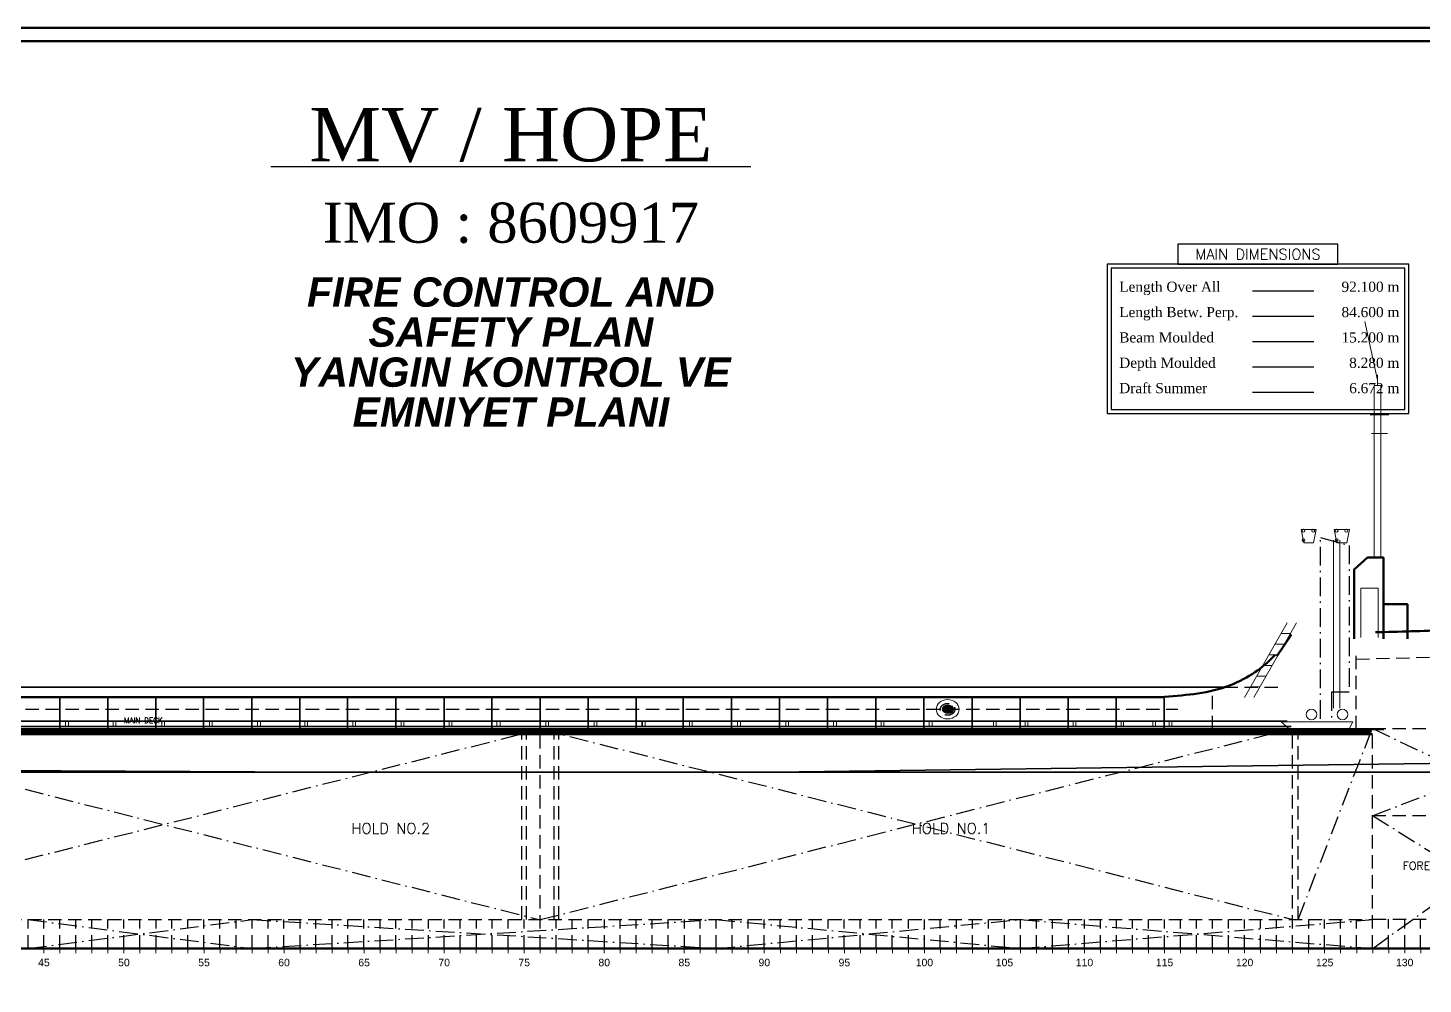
# Model space of a CAD drawing. Header units: millimetres. Extents: x -8500 to 134500, y -68500 to 34500.
# Drawn here: x 26400 to 78689, y -1335 to 34500 of the extents above; entities that cross this region are included whole.
import ezdxf
from ezdxf.enums import TextEntityAlignment as Align

# ---------------------------------------------------------------- set-up
doc = ezdxf.new("R2010")
doc.units = ezdxf.units.MM
doc.linetypes.add('DASHDOT_S', pattern=[1150, 700, -200, 50, -200])
doc.linetypes.add('DASHED_S', pattern=[750, 500, -250])
for name, color, linetype, lineweight in [('BORDER', 1, 'Continuous', 50), ('DASHDOT', 8, 'DASHDOT_S', 25), ('DASHED', 8, 'DASHED_S', 25), ('DETAIL', 9, 'Continuous', 13), ('DOOR', 4, 'Continuous', 18), ('FRAMES', 7, 'Continuous', 18), ('HULL', 7, 'Continuous', 50), ('STAIR', 6, 'Continuous', 18), ('STRUCT', 7, 'Continuous', 35), ('TEXT', 7, 'Continuous', 18), ('TITLE', 7, 'Continuous', 25)]:
    doc.layers.add(name, color=color, linetype=linetype, lineweight=lineweight)
doc.styles.add('ARIALBI', font='arialbi.ttf')
doc.styles.add('ROMANS', font='romans.shx')
doc.styles.add('SHIP', font='arial.ttf')
doc.styles.add('TIMES', font='times.ttf')

# ---------------------------------------------------------------- blocks, each defined once
blk = doc.blocks.new('MOORING_CHOCK')
h = blk.add_hatch(color=256)
h.dxf.hatch_style = 1
h.paths.add_polyline_path([(235, 4), (234, 21), (231, 38), (225, 54), (218, 70), (208, 85), (197, 100), (183, 113), (168, 126), (152, 137), (134, 147), (114, 156), (94, 163), (73, 169), (51, 173), (29, 175), (7, 176), (-15, 175), (-37, 173), (-59, 169), (-80, 163), (-100, 156), (-120, 147), (-138, 137), (-154, 126), (-169, 113), (-183, 100), (-194, 85), (-204, 70), (-211, 54), (-217, 38), (-220, 21), (-221, 4), (-220, -13), (-217, -30), (-211, -46), (-204, -62), (-194, -77), (-183, -92), (-169, -105), (-154, -118), (-138, -129), (-120, -139), (-100, -148), (-80, -155), (-59, -161), (-37, -165), (-15, -167), (7, -168), (29, -167), (51, -165), (73, -161), (94, -155), (114, -148), (134, -139), (152, -129), (168, -118), (183, -105), (197, -92), (208, -77), (218, -62), (225, -46), (231, -30), (234, -13)])
h.paths.add_polyline_path([(234, 0), (233, 16), (230, 32), (226, 47), (219, 62), (211, 76), (201, 90), (189, 103), (176, 115), (162, 125), (146, 135), (130, 143), (112, 150), (94, 155), (75, 159), (56, 161), (37, 162), (18, 161), (-1, 159), (-20, 155), (-38, 150), (-56, 143), (-72, 135), (-88, 125), (-102, 115), (-115, 103), (-127, 90), (-137, 76), (-145, 62), (-152, 47), (-156, 32), (-159, 16), (-160, 0), (-159, -16), (-156, -32), (-152, -47), (-145, -62), (-137, -76), (-127, -90), (-115, -103), (-102, -115), (-88, -125), (-72, -135), (-56, -143), (-38, -150), (-20, -155), (-1, -159), (18, -161), (37, -162), (56, -161), (75, -159), (94, -155), (112, -150), (130, -143), (146, -135), (162, -125), (176, -115), (189, -103), (201, -90), (211, -76), (219, -62), (226, -47), (230, -32), (233, -16)], flags=0)
for centre, major_axis, ratio in [((0, 0), (440, 0), 0.834091), ((37, 0), (197, 0), 0.822335)]:
    blk.add_ellipse(centre, major_axis=major_axis, ratio=ratio)
at = {"layer": 'DASHED'}
blk.add_ellipse((0, -3), major_axis=(278, 0), ratio=0.809353, dxfattribs=at)
blk = doc.blocks.new('HATCH_COVER_STACK')
at = {"layer": 'DASHDOT'}
blk.add_lwpolyline([(1240.062, 0), (1240.062, 6800.34), (2320.116, 6500.325), (2320.116, 1000.05), (1660.083, 1000.05), (1660.083, 0)], dxfattribs=at)
at = {"layer": 'DETAIL'}
for p, q in [((1726.753, 6700.335), (1726.753, 400.02)), ((1973.432, 6700.335), (1973.432, 400.02))]:
    blk.add_line(p, q, dxfattribs=at)
for points in [[(520.026, 7100.355), (1086.721, 7100.355), (986.716, 6600.33), (620.031, 6600.33)], [(1760.088, 7100.355), (2326.783, 7100.355), (2226.778, 6600.33), (1860.093, 6600.33)], [(-213.344, -100.005), (2453.456, -100.005), (2320.116, -366.685), (53.336, -366.685)]]:
    blk.add_lwpolyline(points, close=True, dxfattribs=at)
for centre, radius in [((606.697, 7053.686), 55), ((973.382, 7053.686), 55), ((1846.759, 7053.686), 55), ((2213.444, 7053.686), 55), ((606.697, 6700.335), 55), ((1846.759, 6700.335), 55), ((906.712, 166.675), 200), ((2066.77, 166.675), 200)]:
    blk.add_circle(centre, radius, dxfattribs=at)

msp = doc.modelspace()

# ---------------------------------------------------------------- linework, layer by layer
at = {"layer": 'BORDER'}
for points in [[(-8500, -68500), (134500, -68500), (134500, 34500), (-8500, 34500)], [(-8000, -68000), (134000, -68000), (134000, 34000), (-8000, 34000)]]:
    msp.add_lwpolyline(points, close=True, dxfattribs=at)
at = {"layer": 'DASHDOT'}
for p, q in [((17374, 8225), (45600, 1071)), ((17374, 1076), (45601, 8217)), ((45600, 1080), (73798, 8250)), ((45600, 8224), (73803, 1085)), ((74006, 1080), (76786, 8241)), ((76794, 8238), (83719, 4980)), ((76812, 4980), (83364, 7487)), ((76794, 4981), (81863, 1814)), ((76800, 4), (83719, 4980)), ((26400, 0), (34801, 1082)), ((26400, 1082), (34800, 0)), ((34800, 0), (52196, 1082)), ((34801, 1082), (52200, 0)), ((52196, 1082), (63600, 0)), ((52200, 0), (63597, 1082)), ((63597, 1082), (76800, 0)), ((63600, 0), (76805, 1082))]:
    msp.add_line(p, q, dxfattribs=at)
at = {"layer": 'DASHED'}
for p, q in [((76186, 10846), (87278, 11134)), ((76186, 8222), (76186, 11000)), ((70791, 8222), (70791, 9675)), ((71250, 9793), (73480, 9793)), ((15060, 8973), (69500, 8973)), ((44909, 1080), (44909, 8222)), ((45083, 1080), (45083, 8222)), ((45601, 0), (45601, 8224)), ((46121, 1080), (46121, 8222)), ((46296, 1080), (46296, 8222)), ((73798, 0), (73798, 8222)), ((74012, 1080), (74012, 8222)), ((76794, 8243), (84800, 8243)), ((76794, 0), (76794, 8222)), ((76795, 4980), (83719, 4980)), ((14408, 1080), (76805, 1080)), ((26408, 0), (26408, 1083)), ((27000, 0), (27000, 1080)), ((27601, 0), (27601, 1080)), ((28194, 0), (28194, 1080)), ((28793, 0), (28793, 1080)), ((29394, 0), (29394, 1080)), ((30001, 0), (30001, 1080)), ((30598, 0), (30598, 1080)), ((31203, 0), (31203, 1080)), ((31798, 0), (31798, 1080)), ((32400, 0), (32400, 1080)), ((32997, 0), (32997, 1080)), ((33599, 0), (33599, 1080)), ((34204, 0), (34204, 1080)), ((34801, 0), (34801, 1082)), ((35400, 0), (35400, 1080)), ((35994, 0), (35994, 1080)), ((36600, 0), (36600, 1080)), ((37191, 0), (37191, 1080)), ((37800, 0), (37800, 1080)), ((38395, 0), (38395, 1080)), ((38992, 0), (38992, 1080)), ((39600, 0), (39600, 1080)), ((40194, 0), (40194, 1080)), ((40800, 0), (40800, 1080)), ((41409, 0), (41409, 1080)), ((42006, 0), (42006, 1080)), ((42596, 0), (42596, 1080)), ((43207, 0), (43207, 1080)), ((43794, 0), (43794, 1080)), ((44395, 0), (44395, 1080)), ((44993, 0), (44993, 1080)), ((46201, 0), (46201, 1080)), ((46802, 0), (46802, 1080)), ((47397, 0), (47397, 1080)), ((48004, 0), (48004, 1080)), ((48596, 0), (48596, 1080)), ((49191, 0), (49191, 1080)), ((49801, 0), (49801, 1080)), ((50396, 0), (50396, 1080)), ((51012, 0), (51012, 1080)), ((51598, 0), (51598, 1080)), ((52196, 0), (52196, 1082)), ((52793, 0), (52793, 1080)), ((53394, 0), (53394, 1080)), ((53994, 0), (53994, 1080)), ((54599, 0), (54599, 1080)), ((55200, 0), (55200, 1080)), ((55800, 0), (55800, 1080)), ((56398, 0), (56398, 1080)), ((56995, 0), (56995, 1080)), ((57598, 0), (57598, 1080)), ((58195, 0), (58195, 1080)), ((58796, 0), (58796, 1080)), ((59405, 0), (59405, 1080)), ((60006, 0), (60006, 1080)), ((60593, 0), (60593, 1080)), ((61196, 0), (61196, 1080)), ((61800, 0), (61800, 1080)), ((62400, 0), (62400, 1080)), ((63000, 0), (63000, 1080)), ((63597, 0), (63597, 1082)), ((64195, 0), (64195, 1080)), ((64796, 0), (64796, 1080)), ((65395, 0), (65395, 1080)), ((65997, 0), (65997, 1080)), ((66599, 0), (66599, 1080)), ((67195, 0), (67195, 1080)), ((67794, 0), (67794, 1080)), ((68399, 0), (68399, 1080)), ((69000, 0), (69000, 1080)), ((69598, 0), (69598, 1080)), ((70201, 0), (70201, 1080)), ((70797, 0), (70797, 1080)), ((71396, 0), (71396, 1080)), ((72001, 0), (72001, 1080)), ((72598, 0), (72598, 1080)), ((73199, 0), (73199, 1080)), ((74405, 0), (74405, 1080)), ((75000, 0), (75000, 1080)), ((75597, 0), (75597, 1080)), ((76197, 0), (76197, 1080)), ((76805, 1099), (80000, 1099)), ((77398, 0), (77398, 1099)), ((78006, 0), (78006, 1099)), ((78593, 0), (78593, 1099))]:
    msp.add_line(p, q, dxfattribs=at)
at = {"layer": 'DETAIL'}
for p, q in [((76980, 21300), (76500, 23500)), ((76980, 21100), (76980, 21500)), ((76700, 20000), (77400, 20000)), ((76750, 19300), (77350, 19300)), ((27810, 8360), (27810, 8500)), ((27920, 8360), (27920, 8500)), ((29600, 8360), (29600, 8500)), ((29695, 8360), (29695, 8500)), ((31425, 8360), (31425, 8500)), ((31525, 8360), (31525, 8500)), ((33205, 8360), (33205, 8500)), ((33305, 8360), (33305, 8500)), ((35005, 8360), (35005, 8500)), ((35115, 8360), (35115, 8500)), ((36780, 8360), (36780, 8500)), ((36885, 8360), (36885, 8500)), ((38575, 8360), (38575, 8500)), ((38680, 8360), (38680, 8500)), ((40385, 8360), (40385, 8500)), ((40490, 8360), (40490, 8500)), ((42190, 8360), (42190, 8500)), ((42290, 8360), (42290, 8500)), ((43980, 8360), (43980, 8500)), ((44095, 8360), (44095, 8500)), ((45815, 8360), (45815, 8500)), ((45910, 8360), (45910, 8500)), ((47625, 8360), (47625, 8500)), ((47725, 8360), (47725, 8500)), ((49410, 8360), (49410, 8500)), ((49430, 8360), (49430, 8500)), ((49530, 8360), (49530, 8500)), ((51195, 8360), (51195, 8500)), ((51295, 8360), (51295, 8500)), ((52995, 8360), (52995, 8500)), ((53105, 8360), (53105, 8500)), ((54800, 8360), (54800, 8500)), ((54905, 8360), (54905, 8500)), ((56590, 8360), (56590, 8500)), ((56705, 8360), (56705, 8500)), ((58385, 8360), (58385, 8500)), ((58475, 8360), (58475, 8500)), ((60180, 8360), (60180, 8500)), ((60285, 8360), (60285, 8500)), ((62585, 8360), (62585, 8500)), ((62685, 8360), (62685, 8500)), ((63770, 8360), (63770, 8500)), ((63875, 8360), (63875, 8500)), ((65575, 8360), (65575, 8500)), ((65670, 8360), (65670, 8500)), ((67375, 8360), (67375, 8500)), ((67465, 8360), (67465, 8500)), ((68555, 8360), (68555, 8500)), ((68665, 8360), (68665, 8500)), ((69170, 8360), (69170, 8500)), ((69270, 8360), (69270, 8500))]:
    msp.add_line(p, q, dxfattribs=at)
msp.add_lwpolyline([(76860, 14650), (76860, 21100), (77100, 21100), (77100, 14650)], dxfattribs=at)
at = {"layer": 'DOOR'}
msp.add_lwpolyline([(76360, 11650), (76360, 13500), (77000, 13500), (77000, 11650)], dxfattribs=at)
at = {"layer": 'FRAMES'}
for p, q in [((27000, -170), (27000, 0)), ((27600, -170), (27600, 0)), ((28200, -170), (28200, 0)), ((28800, -170), (28800, 0)), ((29400, -170), (29400, 0)), ((30000, -170), (30000, 0)), ((30600, -170), (30600, 0)), ((31200, -170), (31200, 0)), ((31800, -170), (31800, 0)), ((32400, -170), (32400, 0)), ((33000, -170), (33000, 0)), ((33600, -170), (33600, 0)), ((34200, -170), (34200, 0)), ((34800, -170), (34800, 0)), ((35400, -170), (35400, 0)), ((36000, -170), (36000, 0)), ((36600, -170), (36600, 0)), ((37200, -170), (37200, 0)), ((37800, -170), (37800, 0)), ((38400, -170), (38400, 0)), ((39000, -170), (39000, 0)), ((39600, -170), (39600, 0)), ((40200, -170), (40200, 0)), ((40800, -170), (40800, 0)), ((41400, -170), (41400, 0)), ((42000, -170), (42000, 0)), ((42600, -170), (42600, 0)), ((43200, -170), (43200, 0)), ((43800, -170), (43800, 0)), ((44400, -170), (44400, 0)), ((45000, -170), (45000, 0)), ((45600, -170), (45600, 0)), ((46200, -170), (46200, 0)), ((46800, -170), (46800, 0)), ((47400, -170), (47400, 0)), ((48000, -170), (48000, 0)), ((48600, -170), (48600, 0)), ((49200, -170), (49200, 0)), ((49800, -170), (49800, 0)), ((50400, -170), (50400, 0)), ((51000, -170), (51000, 0)), ((51600, -170), (51600, 0)), ((52200, -170), (52200, 0)), ((52800, -170), (52800, 0)), ((53400, -170), (53400, 0)), ((54000, -170), (54000, 0)), ((54600, -170), (54600, 0)), ((55200, -170), (55200, 0)), ((55800, -170), (55800, 0)), ((56400, -170), (56400, 0)), ((57000, -170), (57000, 0)), ((57600, -170), (57600, 0)), ((58200, -170), (58200, 0)), ((58800, -170), (58800, 0)), ((59400, -170), (59400, 0)), ((60000, -170), (60000, 0)), ((60600, -170), (60600, 0)), ((61200, -170), (61200, 0)), ((61800, -170), (61800, 0)), ((62400, -170), (62400, 0)), ((63000, -170), (63000, 0)), ((63600, -170), (63600, 0)), ((64200, -170), (64200, 0)), ((64800, -170), (64800, 0)), ((65400, -170), (65400, 0)), ((66000, -170), (66000, 0)), ((66600, -170), (66600, 0)), ((67200, -170), (67200, 0)), ((67800, -170), (67800, 0)), ((68400, -170), (68400, 0)), ((69000, -170), (69000, 0)), ((69600, -170), (69600, 0)), ((70200, -170), (70200, 0)), ((70800, -170), (70800, 0)), ((71400, -170), (71400, 0)), ((72000, -170), (72000, 0)), ((72600, -170), (72600, 0)), ((73200, -170), (73200, 0)), ((73800, -170), (73800, 0)), ((74400, -170), (74400, 0)), ((75000, -170), (75000, 0)), ((75600, -170), (75600, 0)), ((76200, -170), (76200, 0)), ((76800, -170), (76800, 0)), ((77400, -170), (77400, 0)), ((78000, -170), (78000, 0)), ((78600, -170), (78600, 0))]:
    msp.add_line(p, q, dxfattribs=at)
at = {"layer": 'HULL'}
for p, q in [((73206, 10956), (73761, 11762)), ((22000, 9423), (68984, 9423)), ((12601, 8222), (77215, 8222)), ((13185, 8028), (76794, 8028)), ((-4450, 0), (90000, 0))]:
    msp.add_line(p, q, dxfattribs=at)
for points in [[(76100, 11600), (76100, 14200), (76600, 14650), (77200, 14650), (77200, 11600)], [(77200, 11600), (77200, 12900), (78100, 12900), (78100, 11600)]]:
    msp.add_lwpolyline(points, dxfattribs=at)
for points in [[(76900, 11850), (77349, 11861), (78228, 11887), (79564, 11922), (80777, 12014), (81869, 11919), (82000, 12150)], [(69000, 9430), (69426, 9471), (70250, 9520), (71480, 9815), (72444, 10357), (72840, 10693), (73150, 11000)]]:
    msp.add_open_spline(points, degree=3, dxfattribs=at)
at = {"layer": 'STAIR'}
for p, q in [((72000, 9400), (73600, 12200)), ((72350, 9400), (73950, 12200)), ((73371, 11800), (73721, 11800)), ((72914, 11000), (73264, 11000)), ((73143, 11400), (73493, 11400)), ((72686, 10600), (73036, 10600)), ((72457, 10200), (72807, 10200)), ((72229, 9800), (72579, 9800))]:
    msp.add_line(p, q, dxfattribs=at)
at = {"layer": 'STRUCT'}
for p, q in [((19000, 9790), (71250, 9790)), ((27598, 8222), (27598, 9423)), ((29393, 8222), (29393, 9423)), ((31200, 8222), (31200, 9423)), ((32978, 8222), (32978, 9423)), ((34791, 8222), (34791, 9423)), ((36590, 8222), (36590, 9423)), ((38380, 8222), (38380, 9423)), ((40187, 8222), (40187, 9423)), ((42000, 8222), (42000, 9423)), ((43782, 8222), (43782, 9423)), ((45600, 8224), (45600, 9423)), ((47401, 8222), (47401, 9423)), ((49200, 8222), (49200, 9423)), ((50964, 8222), (50964, 9423)), ((52768, 8222), (52768, 9423)), ((54572, 8222), (54572, 9423)), ((56373, 8222), (56373, 9423)), ((58179, 8222), (58179, 9423)), ((59978, 8222), (59978, 9423)), ((61785, 8222), (61785, 9423)), ((63587, 8222), (63587, 9423)), ((65381, 8222), (65381, 9423)), ((67184, 8222), (67184, 9423)), ((68984, 8222), (68984, 9423)), ((15100, 8521), (73600, 8521)), ((13275, 8151), (76751, 8151)), ((13275, 8098), (76731, 8098)), ((15005, 8320), (73745, 8320)), ((-2900, 6830), (37300, 6609)), ((55300, 6614), (84614, 7005)), ((-2865, 6611), (84638, 6611))]:
    msp.add_line(p, q, dxfattribs=at)
at = {"layer": 'TITLE'}
for p, q in [((35500, 29300), (53500, 29300)), ((72300, 24650), (74600, 24650)), ((72300, 23700), (74600, 23700)), ((72300, 22750), (74600, 22750)), ((72300, 21800), (74600, 21800)), ((72300, 20850), (74600, 20850))]:
    msp.add_line(p, q, dxfattribs=at)
for points in [[(69500, 25650), (75500, 25650), (75500, 26400), (69500, 26400)], [(66850, 20050), (78150, 20050), (78150, 25650), (66850, 25650)], [(67000, 20200), (78000, 20200), (78000, 25500), (67000, 25500)]]:
    msp.add_lwpolyline(points, close=True, dxfattribs=at)

# ---------------------------------------------------------------- block references
at = {"layer": 'DETAIL'}
msp.add_blockref('HATCH_COVER_STACK', (73600, 8600), dxfattribs=at)
at = {"layer": 'DETAIL', "xscale": 0.9758540066805753, "yscale": 0.9844682781832744}
msp.add_blockref('MOORING_CHOCK', (60868, 8964), dxfattribs=at)

# ---------------------------------------------------------------- texts
at = {"layer": 'FRAMES', "style": 'SHIP'}
for s, p in [('45', (27000, -750)), ('50', (30000, -750)), ('55', (33000, -750)), ('60', (36000, -750)), ('65', (39000, -750)), ('70', (42000, -750)), ('75', (45000, -750)), ('80', (48000, -750)), ('85', (51000, -750)), ('90', (54000, -750)), ('95', (57000, -750)), ('100', (60000, -750)), ('105', (63000, -750)), ('110', (66000, -750)), ('115', (69000, -750)), ('120', (72000, -750)), ('125', (75000, -750)), ('130', (78000, -750))]:
    msp.add_text(s, height=280, dxfattribs=at).set_placement(p, align=Align.BOTTOM_CENTER)
at = {"layer": 'TEXT', "style": 'ROMANS'}
msp.add_text('MAIN DECK', height=200, dxfattribs=at).set_placement((30000, 8450))
for s, height, p in [('HOLD NO.2', 400, (40000, 4500)), ('HOLD NO.1', 400, (61000, 4500)), ('FORE PEAK TANK', 300, (79650, 3100))]:
    msp.add_text(s, height=height, dxfattribs=at).set_placement(p, align=Align.MIDDLE_CENTER)
at = {"layer": 'TITLE'}
for s, height, style, p in [('MV / HOPE', 2000, 'TIMES', (44500, 30500)), ('IMO : 8609917', 1500, 'TIMES', (44500, 27200)), ('MAIN DIMENSIONS', 400, 'ROMANS', (72500, 26020)), ('FIRE CONTROL AND', 1100, 'ARIALBI', (44500, 24600)), ('SAFETY PLAN', 1100, 'ARIALBI', (44500, 23100)), ('YANGIN KONTROL VE', 1100, 'ARIALBI', (44500, 21600)), ('EMNIYET PLANI', 1100, 'ARIALBI', (44500, 20100))]:
    msp.add_text(s, height=height, dxfattribs=dict(at, style=style)).set_placement(p, align=Align.MIDDLE_CENTER)
at = {"layer": 'TITLE', "style": 'TIMES'}
for s, p in [('Length Over All', (67300, 24800)), ('Length Betw. Perp.', (67300, 23850)), ('Beam Moulded', (67300, 22900)), ('Depth Moulded', (67300, 21950)), ('Draft Summer', (67300, 21000))]:
    msp.add_text(s, height=380, dxfattribs=at).set_placement(p, align=Align.MIDDLE_LEFT)
for s, p in [('92.100 m', (77800, 24800)), ('84.600 m', (77800, 23850)), ('15.200 m', (77800, 22900)), ('8.280 m', (77800, 21950)), ('6.672 m', (77800, 21000))]:
    msp.add_text(s, height=380, dxfattribs=at).set_placement(p, align=Align.MIDDLE_RIGHT)

doc.saveas('drawing.dxf')
